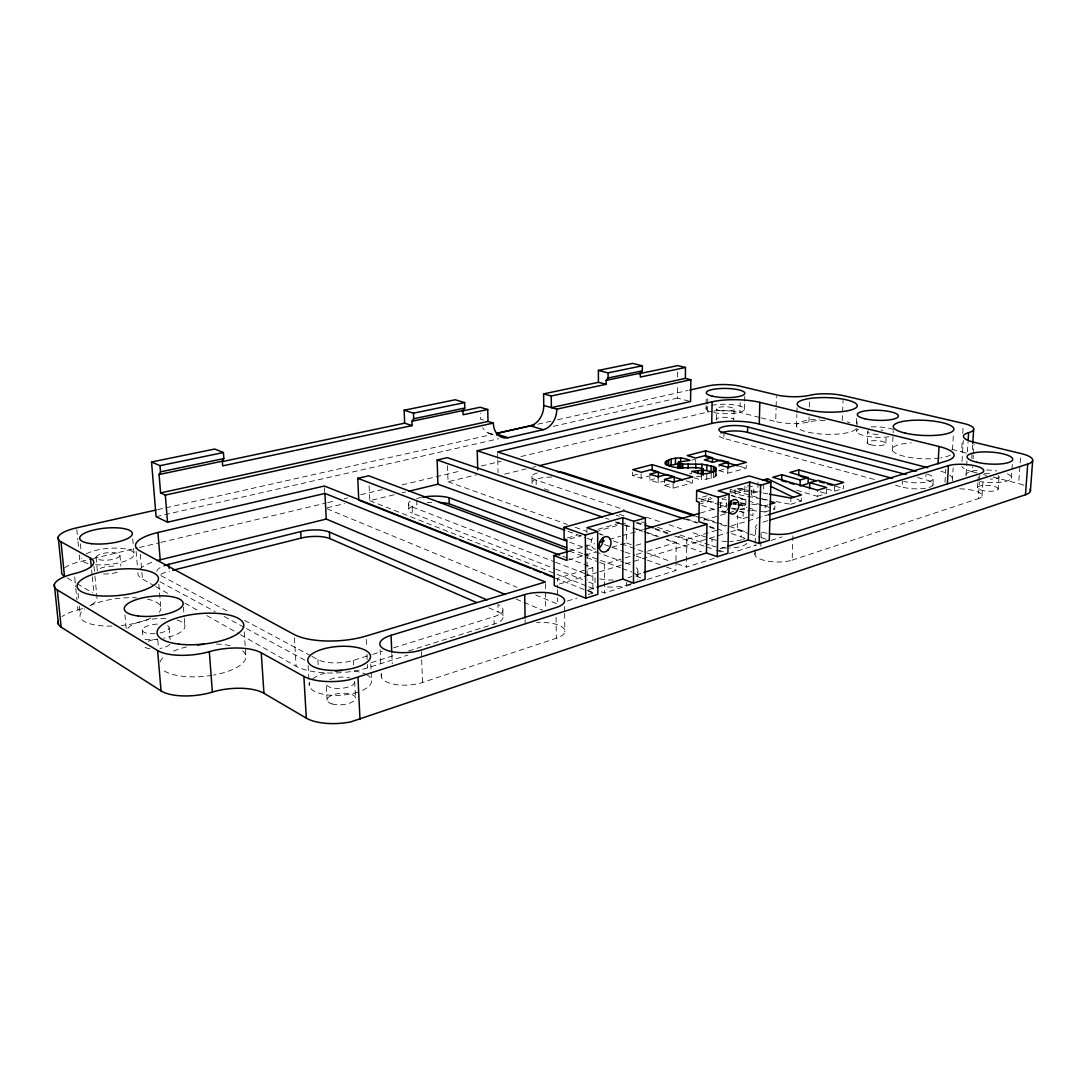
<?xml version="1.0" encoding="UTF-8"?>
<svg xmlns="http://www.w3.org/2000/svg" width="1087" height="1087" viewBox="0 0 1087 1087"><rect width="100%" height="100%" fill="white"/><g stroke="black" fill="none" stroke-linecap="round" stroke-linejoin="round"><path stroke-width="0.75" stroke-dasharray="5 3.75" d="M631.262 544.669L626.479 542.957L626.506 522.861L599.059 530.66M607.579 586.953A22.148 7.636 0 0 0 626.628 585.091L626.628 582.279M651.059 475.576L641.113 478.198L632.661 475.549L632.675 469.679M637.879 576.966L637.906 570.036M641.113 478.198L641.14 473.769M665.298 480.794L658.151 482.723L649.768 480.101L649.781 477.139M658.151 482.723L658.192 476.758M692.65 479.843L692.609 482.832L673.111 488.158L664.347 485.413L664.402 479.435M673.111 488.158L673.166 482.139M689.09 401.13L677.337 398.114L677.473 385.111M677.554 376.985L677.622 370.49M647.295 579.466L675.897 570.43L675.978 562.224M675.992 560.579L676.196 542.522L666.562 539.193M714.322 558.297L686.44 567.101L686.794 539.315L675.543 535.483M691.536 470.753L691.495 473.687L688.098 473.728M695.653 462.383L695.694 459.502M716.075 474.109L716.116 475.97L713.48 477.669L701.536 480.06L701.631 474.136M706.061 408.712L706.115 405.519M706.142 403.929L706.265 395.953M520.945 456.554L707.583 412.068L707.678 405.546M707.705 403.916L707.814 397.38M706.754 479.381L706.863 473.456M698.493 504.395L708.602 501.515L708.71 495.359M711.143 478.429L711.238 472.505M716.306 546.951A20.87 6.712 1.3 0 1 711.931 545.796L712.053 539.179L689.661 531.665M713.48 477.669L713.575 471.758M715.137 476.853L715.232 470.956M716.292 419.405L716.469 408.821M716.116 475.97L716.224 470.087M746.28 465.277L746.212 468.184L727.787 473.212L718.983 470.63L719.091 464.801M874.288 479.462L723.901 438.374L724.01 432.884M726.578 507.52L726.7 501.297M727.787 473.212L727.896 467.356M730.179 492.329L730.233 489.286L766.96 500.387M734.024 409.025L733.807 419.609A8.764 2.215 0.9 0 0 723.806 417.299A8.764 2.215 0.9 0 0 716.605 419.976M761.185 498.824L734.948 494.001L735.07 487.914L749.853 490.604M730.749 531.815L737.231 529.845L737.543 515.197M759.46 417.422L739.962 412.435L740.165 402.638M744.459 538.228A20.87 6.712 1.3 0 0 741.076 536.801L741.225 530.266L728.385 526.108M744.459 409.133L744.609 402.747M744.636 401.157L744.744 396.375M736.687 516.515L743.046 518.54L743.195 512.208L750.261 510.116M744.812 491.188L744.948 485.128L753.848 486.854L753.699 492.927L744.812 491.188L734.948 494.001M737.706 504.871L745.777 505.808L745.927 499.599L731.103 495.224M751.389 495.224L751.579 487.316M754.921 554.519L755.166 544.9M755.207 543.283L755.614 527.236M757.924 487.438L758.074 481.432M760.791 546.326L761.226 529.396M763.767 484.041L763.604 490.074L759.365 491.297M751.633 510.414L765.003 511.963L765.18 505.7L768.427 504.735M825.074 420.411A23.832 6.046 1.8 0 0 808.905 421.96A23.289 5.829 1.5 0 1 775.71 421.566L776.091 408.236M776.132 406.565L776.417 396.578M765.003 511.963L774.759 509.042L774.854 505.917M775.941 501.555L790.711 504.273L790.901 498.077M755.492 552.726A21.4 6.998 2 0 0 766.335 560.865A21.4 6.998 2 0 0 792.151 560.158L792.926 535.877M796.499 426.226L796.88 414.487M796.934 412.802L797.084 407.774M790.711 504.273L801.241 501.107L801.35 498.036M808.905 421.96L809.081 416.946M809.421 406.946L809.652 400.261M796.54 490.251L817.315 496.297L817.533 490.183M817.315 496.297L826.433 493.566L826.609 489.001M826.799 488.973L834.463 491.161L834.707 485.101M842.262 420.669L843.064 400.627M834.463 491.161L843.417 488.484L843.539 485.468M856.339 423.563L856.556 418.522M856.692 431.756L856.828 428.414M856.896 426.743L857.263 418.373M867.236 443.007L867.739 431.892M885.837 443.238L886.136 436.879M892.305 450.249L893.269 430.642M925.499 488.267A19.104 5.367 2.9 0 1 902.074 487.058L902.387 481.038M929.072 487.438A19.104 5.367 2.9 0 0 925.73 479.747L926.07 473.796M932.931 485.047L933.271 479.041M944.956 482.248L945.731 469.217M952.497 449.814L953.381 435.017M952.375 480.712L953.15 467.79M966.384 453.211A25.748 6.807 3 0 0 961.601 451.744L962.321 440.072M962.742 433.387L963.245 425.044M962.022 461.418L963.313 440.425M967.43 451.907L968.041 442.287M966.126 474.272L966.954 461.051M971.778 458.483L972.648 444.963M977.077 472.967L972.267 471.744L972.58 466.839M973.11 458.66L973.313 455.385M973.422 453.755L974.047 443.944M977.539 487.384L977.838 482.859M977.933 481.351L978.218 476.826M792.151 560.158L978.314 498.661L979.401 482.003M979.509 480.345L979.835 475.345M982.009 496.175L983.001 481.242M998.165 489.204A10.394 2.894 3.6 0 0 983.586 485.413A10.394 2.894 3.6 0 0 981.792 490.305A10.394 2.894 3.6 0 0 998.165 489.204L998.994 477.084M1011.345 478.144L1012.405 463.171M1023.94 485.25A27.691 7.691 3.8 0 0 1018.655 483.593L1020.584 456.839M381.673 674.117A26.034 10.245 -3 0 0 393.372 684.131A26.034 10.245 -3 0 0 422.517 682.473L556.299 638.259A24.335 9.104 -0.9 0 0 562.658 627.389A24.335 9.104 -0.9 0 0 536.543 622.62M345.544 672.282A50.709 19.145 -3.8 0 0 367.569 667.839L407.693 655.162M601.247 591.776L604.399 593.013L631.411 584.48M729.132 553.623L756.484 544.981M770.968 540.402L782.232 536.842M371.401 662.608L395.641 654.999M408.563 650.936L494.177 624.047A23.547 8.587 -1.8 0 0 498.077 611.872L497.914 604.603A23.574 8.506 -1.7 0 1 494.014 616.655L494.177 624.047M567.305 601.084L576.912 598.067M588.121 594.548L592.918 593.04L592.809 567.659L569.153 558.664M311.901 656.399L317.893 659.605A25.341 9.566 -3.8 0 0 353.248 660.38L371.047 654.85M372.664 654.347L382.379 651.33M393.698 647.811L494.014 616.655M588.841 589.643L595.309 587.619M635.963 574.955L642.376 572.958M720.219 548.677L724.893 547.223M559.153 584.086L597.999 572.251M599.616 571.762L623.911 564.37M625.528 563.868L708.085 538.731M709.702 538.228L729.132 532.317M763.02 522.14L767.857 520.659M592.809 567.659L557.427 578.338L557.522 587.999M599.589 562.4L604.331 564.18L623.49 558.405M625.093 557.93L634.672 555.036M636.275 554.56L645.855 551.666M647.444 551.191L676.196 542.522M686.794 539.315L717.923 529.94M731.306 525.891L768.468 514.694M743.046 518.54L750.112 516.42M636.072 545.334L642.512 543.418M568.555 560.009L595.907 551.951M611.995 547.223L626.479 542.957M703.642 520.252L727.38 513.268M728.956 512.806L733.711 511.406M740.043 509.545L747.951 507.221M568.596 551.272L594.63 543.717M609.277 539.465L620.663 536.163M622.294 535.687L643.45 529.559M700.408 513.037L726.442 505.496M732.951 503.607L736.212 502.656M753.699 492.927L757.938 491.704M567.36 537.956L577.048 535.212M598.027 529.274L620.636 522.874M701.264 500.02L710.789 497.316M729.839 491.922L747.312 486.976M569.996 538.921L581.3 535.714M700.775 501.759L711.876 498.607M730.94 493.185L746.81 488.674M707.257 495.767L698.574 498.213L719.295 504.708M664.347 485.413L670 483.892M718.983 470.63L728.344 468.103M649.768 480.101L658.342 477.818M632.661 475.549L637.525 474.285M691.74 460.114L694.81 459.312M504.681 474.149L526.054 468.932M532.616 467.315L535.905 466.513M327.119 507.806L344.538 503.621M369.118 485.74L369.784 500.672L395.736 494.395M402.231 492.819L405.478 492.031M447.545 465.671L448.034 481.745L476.269 474.91M64.622 567.862A31.944 9.932 -5.8 0 1 79.949 561.666L91.512 558.922M93.156 558.528L137.75 547.889M139.408 547.495L159.218 542.78M160.876 542.386L326.046 503.009M327.69 502.615L335.951 500.645M344.212 498.688L347.514 497.9M360.735 494.748L382.203 489.626M402.013 484.911L461.486 470.725M481.296 466.01L501.121 461.282M156.107 516.678L498.62 438.768M553.229 426.349L677.337 398.114M157.629 509.667L164.232 508.172M165.89 507.806L493.131 434.257M537.766 424.215L550.987 421.253M557.59 419.759L688.166 390.41M701.373 476.12L692.297 477.275M741.076 499.042L745.927 499.599M733.385 502.058L738.413 502.642M740.084 502.833L750.112 503.974M751.796 504.164L765.18 505.7M708.602 501.515L726.388 503.566M732.855 504.314L736.089 504.681M731.592 508.105L738.277 508.879M739.948 509.069L749.962 510.224M751.497 490.903L761.348 492.696M762.992 492.995L767.911 493.892M762.829 499.137L767.748 500.034M951.791 449.339L961.601 451.744M761.09 417.829L775.71 421.566M983.463 474.611L986.67 475.427M993.07 477.057L1018.655 483.593M917.564 477.573L925.73 479.747M895.539 485.264L902.074 487.058M835.427 486.215L843.417 488.484M739.975 504.164L745.777 505.808M739.703 466.323L746.212 468.184M820.305 491.8L826.433 493.566M693.846 477.736L701.536 480.06M686.128 480.848L692.609 482.832M731.714 495.862L774.759 509.042M483.47 420.071L480.454 419.147L480.305 413.196M740.79 503.091L746.687 504.925M721.972 498.593L726.469 499.979M733.97 502.303L736.972 503.227M731.864 502.683L736.415 504.096M737.924 504.572L747.027 507.398M748.549 507.86L753.101 509.273L752.938 515.578L748.399 514.151M720.885 505.21L730.45 508.213M732.04 508.702L743.195 512.208M739.309 511.298L746.878 513.675M488.049 432.898L497.697 435.928M722.814 511.203L727.651 512.738M701.672 505.401L719.173 510.958M720.763 511.474L727.135 513.485M701.088 517.235L715.545 521.937M717.148 522.453L726.768 525.578M695.843 516.393L726.456 526.353M737.231 529.845L748.454 533.5M750.057 534.016L759.677 537.155M761.28 537.671L766.09 539.234M686.563 518.879L697.786 522.575M709.009 526.257L715.423 528.364M717.026 528.893L725.043 531.529M731.456 533.635L741.076 536.801M684.226 518.852L697.066 523.064M709.893 527.29L716.319 529.41M537.413 472.899A18.628 5.34 -0.7 0 0 536.136 480.114L624.087 509.654M646.48 517.167L660.869 522.005M668.872 524.681L681.658 528.975M544.207 488.81L548.989 490.441M619.277 514.314L625.677 516.488M641.643 521.909L646.439 523.54M657.621 527.344L673.6 532.766M679.986 534.94L711.931 545.796M616.071 515.197L619.291 516.298M636.968 522.331L643.395 524.518M654.646 528.35L669.116 533.296M718.643 550.185L724.812 552.291M636.085 522.888L642.499 525.089M655.325 529.464L668.165 533.853M674.579 536.04L705.069 546.448M706.672 547.006L714.689 549.737M716.292 550.294L724.309 553.025M605.595 518.146L608.802 519.26M616.832 522.018L634.482 528.119M636.085 528.676L645.705 531.991M647.308 532.548L658.545 536.421M615.201 521.991L631.167 527.521M632.77 528.065L642.349 531.38M643.939 531.923L658.314 536.896M666.304 539.655L701.441 551.802M600.078 534.043L603.258 535.171M448.034 481.745L567.237 524.423M575.186 527.263L586.314 531.244M613.326 540.918L645.121 552.305M646.711 552.875L670.543 561.408M676.902 563.691L686.44 567.101M568.012 531.339L585.458 537.657M587.048 538.242L594.983 541.109M604.494 544.56L610.84 546.856M612.429 547.44L623.53 551.462M625.12 552.033L634.645 555.484M636.235 556.068L645.746 559.506M647.336 560.09L664.782 566.409M666.372 566.993L675.897 570.43M569.833 542.277L585.716 548.133M587.306 548.731L623.856 562.21M625.446 562.808L633.381 565.729M569.887 548.908L582.578 553.65M584.167 554.248L620.663 567.876M622.253 568.474L631.778 572.02M569.534 551.136L585.349 557.06M586.939 557.658L598.013 561.816M635.895 576.028L645.067 579.466M562.835 556.272L567.577 558.066M410.247 501.121A19.648 5.87 -2 0 0 412.136 506.909L554.044 561.68M555.62 562.292L585.567 573.854M587.143 574.452L595.037 577.496L595.065 584.507L588.76 582.034M412.136 506.909L412.367 513.159L554.112 568.515M555.688 569.126L582.455 579.575M369.784 500.672L587.075 586.206M588.651 586.817L594.956 589.303M587.225 590.146L593.312 592.551M555.212 578.08L586.64 590.54M588.203 591.165L592.918 593.04M327.105 508.838L516.923 587.252M535.742 595.024L557.699 604.1L557.631 597.66M516.162 599.086L522.385 601.709M523.948 602.375L542.63 610.242M488.81 607.837L498.077 611.872M796.825 498.974L801.241 501.107M160.89 575.621L229.67 612.416M244.616 620.405L310.406 655.61M159.966 581.762L215.24 611.655M224.207 616.506L245.118 627.81M246.613 628.626L306.371 660.95M137.967 572.645A41.415 13.234 -5 0 0 142.465 579.072L154.177 585.716M155.645 586.545L168.811 594.018M184.912 603.149L199.546 611.451M206.856 615.609L239.058 633.87M240.512 634.699L296.126 666.249A50.709 19.145 -3.8 0 0 342.16 672.595M67.299 577.985L75.696 582.904M77.095 583.733L92.504 592.768M74.677 576.925L75.655 586.817M75.818 588.475L76.973 600.01M77.625 606.6L77.951 609.902A34.635 11.644 -6.4 0 0 62.013 616.614M80.397 543.84L81.009 550.199M76.797 529.559L77.788 539.695M77.965 541.394L78.617 548.147M79.283 554.913L79.949 561.666M78.087 593.176L78.74 599.752M79.392 606.315L80.193 614.522M91.634 569.955L92.123 575.009M92.286 576.708L93.903 593.584M96.05 557.183L97.341 570.852A12.011 3.764 -5.7 0 1 115.915 566.327M93.971 566.354L94.746 574.466M94.909 576.096L97.069 598.828A33.819 10.965 -6.5 0 1 88.577 606.22M124.923 614.671L126.405 631.044M119.964 555.579A12.039 3.682 -5.6 0 1 101.363 560.077A12.039 3.682 -5.6 0 1 102.667 553.568A12.039 3.682 -5.6 0 1 119.964 555.579L120.915 566.191M136.106 551.354L137.397 566.096M142.37 629.862L143.117 638.286M132.723 538.826L133.416 546.734M133.552 548.31L134.109 554.642M140.318 554.275L141.758 570.811M141.894 572.455L142.465 579.072M158.824 584.222L160.876 608.652M157.792 640.175L158.498 648.477M169.151 627.851L170.115 639.618M183.418 607.117L184.192 616.9M184.328 618.53L184.967 626.669M244.208 631.955L245.907 656.67M294.441 637.879L296.126 666.249M308.11 665.57L309.238 685.272M317.893 659.605L318.233 665.842M327.105 700.15L326.222 683.886A14.294 5.625 -4 0 0 343.125 688.139A14.294 5.625 -4 0 0 353.968 680.163M324.456 487.601L324.7 492.357M354.688 681.549L355.49 697.786M353.248 660.38L353.479 665.067M370.762 663.844L371.509 680.177M366.251 639.387L366.632 647.757M366.944 654.456L367.338 662.812M367.406 664.497L367.569 667.839M380.137 649.727L380.885 666.644M381.184 673.424L381.333 676.807M391.823 653.695L392.244 663.736M408.563 504.164L408.794 510.387M416.715 500.129L416.878 504.748A19.62 5.924 -2 0 0 412.367 513.159M421.403 651.697L421.634 658.165M421.688 659.795L422.517 682.473M502.846 610.704L502.996 618.041M497.642 453.51L497.737 458.279M497.778 459.869L498.05 472.587M525.116 619.685L525.184 623.028M531.951 476.242L532.046 482.18M536.136 480.114L536.19 484.598M545.375 583.624L545.701 608.272M557.549 589.602L557.617 596.043M556.068 617.28L556.299 638.259M564.601 606.56L564.642 611.628M564.669 613.326L564.846 631.9M586.898 529.423L586.912 532.793M586.98 544.601L587.17 580.023M604.331 564.18L604.399 593.013M82.585 608.557A33.819 10.965 -6.5 0 1 77.951 609.902M707.583 412.068A23.112 5.802 0.9 0 1 712.298 411.226M713.602 411.063A23.112 5.802 0.9 0 1 739.962 412.435M972.267 471.744A26.455 7.066 3.4 0 1 961.9 466.486M117.165 572.183A12.011 3.764 -5.7 0 1 102.558 573.787M169.817 644.278A13.424 4.783 -6 0 1 159.979 648.45M149.843 648.749A13.424 4.783 -6 0 1 143.701 645.026M148.077 641.303A13.424 4.783 -6 0 1 157.642 639.183A29.444 10.259 -5.9 0 1 143.892 639.523M998.124 475.59A10.408 2.826 3.5 0 1 990.271 479.109M984.442 473.375A10.408 2.826 3.5 0 1 989.727 473.456M1007.404 473.81A22.773 6.196 3.5 0 1 1006.535 481.147A22.773 6.196 3.5 0 1 980.406 481.582M966.207 475.889A22.773 6.196 3.5 0 1 979.509 470.073M986.588 469.978A22.773 6.196 3.5 0 1 996.711 470.929M877.956 434.433A9.362 2.391 2.2 0 1 869.423 433.115A9.362 2.391 2.2 0 1 868.554 430.71M880.905 429.976A9.362 2.391 2.2 0 1 882.984 430.384M889.071 436.743A20.49 5.218 2.2 0 1 864.029 435.615A20.49 5.218 2.2 0 1 858.54 429.175M871.203 426.851A20.49 5.218 2.2 0 1 893.636 429.596M711.618 405.437A19.199 4.742 0.9 0 1 738.372 405.696A19.199 4.742 0.9 0 1 739.663 412.313A19.199 4.742 0.9 0 1 712.977 412.449M708.656 411.117A19.199 4.742 0.9 0 1 708.602 406.375M366.265 674.497A31.265 12.31 -4 0 1 359.484 691.563M357.813 692.134A31.265 12.31 -4 0 1 322.771 694.158A31.265 12.31 -4 0 1 309.985 682.025M312.784 678.845A31.265 12.31 -4 0 1 326.385 672.744M354.28 671.059A31.265 12.31 -4 0 1 365.083 673.926M329.891 679.606A14.294 5.625 -4 0 1 349.905 677.975M177.113 620.066A29.444 10.259 -5.9 0 1 163.702 638.205M127.858 628.272A29.444 10.259 -5.9 0 1 168.675 618.625M167.615 625.623A13.465 4.688 -5.9 0 1 158.688 633.218M155.183 633.653A13.465 4.688 -5.9 0 1 142.465 629.482A13.465 4.688 -5.9 0 1 158.661 624.033M86.376 553.799A26.333 8.057 -5.6 0 1 122.328 548.473A26.333 8.057 -5.6 0 1 130.182 558.813A26.333 8.057 -5.6 0 1 94.623 564.656M87.993 563.528A26.333 8.057 -5.6 0 1 81.783 558.134M598.638 533.69A7.962 5.652 -70.2 0 1 601.301 534.886M595.594 549.152A7.962 5.652 -70.2 0 1 591.192 544.125A7.962 5.652 -70.2 0 1 594.1 535.742M631.737 583.515A26.034 8.954 0 0 1 626.628 585.091M633.368 572.618A26.034 8.954 0 0 1 637.553 579.303M427.245 502.697A23.126 6.998 -2 0 1 431.675 502.343M613.408 580.037A22.175 7.555 0 0 1 599.44 578.8M636.466 567.781A26.061 8.859 0 0 1 635.487 574.561M631.751 576.518A26.061 8.859 0 0 1 628.014 577.727M416.661 498.58A23.153 6.916 -1.9 0 1 421.484 497.37M160.903 574.357A22.555 7.296 -5.1 0 1 169.409 571.137M156.841 571.341A22.582 7.215 -5 0 1 162.71 566.313M139.951 569.072A41.415 13.234 -5 0 1 154.218 561.49M746.918 543.337A20.87 6.712 1.3 0 1 729.635 548.038M726.877 548.052A20.87 6.712 1.3 0 1 721.415 547.726M532.209 483.593A18.615 5.394 -0.7 0 1 552.169 477.111M745.098 538.337A20.898 6.631 1.3 0 1 743.046 539.261M741.837 539.682A20.898 6.631 1.3 0 1 729.771 541.408M727.013 541.408A20.898 6.631 1.3 0 1 721.537 541.095M716.428 540.334A20.898 6.631 1.3 0 1 712.053 539.179M741.225 530.266A20.898 6.631 1.3 0 1 744.609 531.679M723.901 438.374A17.025 4.457 1 0 1 719.336 433.998M927.32 474.149A19.118 5.299 2.9 0 1 929.344 481.432A19.118 5.299 2.9 0 1 903.732 481.378M940.676 471.106A38.249 10.612 2.9 0 1 944.657 472.519M949.658 475.128A38.249 10.612 2.9 0 1 952.307 477.927M766.987 533.296A21.509 6.712 1.8 0 1 762.395 532.141M756.511 529.002A21.509 6.712 1.8 0 1 758.155 523.948M959.767 488.824A19.593 5.557 3.5 0 1 979.346 492.56A19.593 5.557 3.5 0 1 978.314 498.661M242.605 650.868A43.263 15.979 -5.6 0 1 213.636 675.041M212.047 675.312A43.263 15.979 -5.6 0 1 161.501 668.491M160.088 661.997A43.263 15.979 -5.6 0 1 165.007 655.95M173.54 651.14A43.263 15.979 -5.6 0 1 186.855 646.874M216.422 644.034A43.263 15.979 -5.6 0 1 230.757 645.814M147.533 599.168A40.627 13.628 -6.1 0 1 159.069 612.348M150.767 618.123A40.627 13.628 -6.1 0 1 121.187 625.528M111.988 626.085A40.627 13.628 -6.1 0 1 84.569 608.978M89.841 605.826A40.627 13.628 -6.1 0 1 136.527 597.809M950.283 455.032A30.232 7.935 2.8 0 1 940.663 457.912M939.372 458.103A30.232 7.935 2.8 0 1 895.688 453.306A30.232 7.935 2.8 0 1 911.151 442.898M855.836 428.903A29.933 7.595 1.8 0 1 825.074 434.257A29.933 7.595 1.8 0 1 796.581 426.512A29.933 7.595 1.8 0 1 819.734 419.093M847.194 421.851A29.933 7.595 1.8 0 1 849.803 422.653M491.569 433.876A18.275 13.968 -73.4 0 1 482.614 427.599M726.768 510.741A7.46 4.959 -72.5 0 1 720.654 508.403A7.46 4.959 -72.5 0 1 723.045 498.865M724.336 497.792A7.46 4.959 -72.5 0 1 725.695 497.167M331.929 703.9A14.24 5.734 -4.1 0 0 355.245 699.294A14.24 5.734 -4.1 0 0 336.725 693.846A14.24 5.734 -4.1 0 0 331.929 703.9M870.633 444.8A9.348 2.432 2.3 0 0 885.756 443.876A9.348 2.432 2.3 0 0 873.228 440.724A9.348 2.432 2.3 0 0 870.633 444.8M719.146 410.41A8.778 2.174 0.9 0 0 733.766 409.582A8.778 2.174 0.9 0 0 722.841 406.81A8.778 2.174 0.9 0 0 719.146 410.41"/><path stroke-width="1.5" d="M553.949 555.511L566.952 560.484L566.762 539.845L564.139 538.88L564.031 527.358L623.87 510.741L645.393 517.983L645.067 579.466L633.476 583.121L622.783 579.058L622.851 517.629L586.885 527.738L597.646 531.557L597.864 594.358L585.716 598.19L554.288 585.567L553.949 555.511L568.596 551.272M633.476 583.121L633.667 521.312L622.851 517.629M642.335 370.83L608.109 378.004L606.166 380.355L606.166 384.322L598.434 382.325L598.393 370.422L632.607 363.411L642.363 365.775L642.335 370.83L640.365 373.14L640.352 377.067L685.503 367.46L685.367 378.385L551.394 407.625L551.258 396.008L543.595 393.888L543.745 405.451A17.976 13.506 -74.1 0 1 530.211 425.805L496.881 433.292M658.342 477.818L658.382 471.921L651.086 469.693L641.14 472.288L632.675 469.679L652.173 464.638L652.132 470.467L682.894 479.856M665.557 464.543L665.584 461.649C672.771 457.111 682.31 456.88 689.973 460.399L678.696 462.084L678.139 468.402M666.739 465.1L666.779 460.752M668.654 459.923L668.6 465.698L679.321 463.592M671.127 464.923L671.182 459.162M674.253 482.737L674.307 476.785L666.779 474.489L658.192 476.758L649.809 474.177L658.382 471.921M675.448 464.04L675.503 458.293M678.492 467.478L678.206 462.6M678.628 467.872L678.696 462.084M679.647 467.967L679.688 463.605L678.533 463.13M680.625 462.002L680.679 457.681M681.005 468.266L681.06 463.904L679.688 463.605M682.718 468.429L682.772 464.067L681.06 463.904M688.098 468.443L688.153 464.081L701.93 464.231L713.48 466.513L716.184 468.239L716.224 470.087C709.363 474.788 699.797 474.842 692.378 471.378L701.468 470.236L703.099 468.742C690.965 465.467 676.141 471.296 665.203 463.578L665.584 461.649M685.367 378.385L690.843 379.716L690.558 401.511L477.234 450.738L477.709 469.774M695.762 468.388L695.829 464.013M728.018 546.245L748.291 539.926L759.12 543.486L769.297 540.28L770.9 482.288L749.147 475.943L696.658 490.522L696.509 501.365L699.186 502.208L698.887 521.651L706.93 524.287L706.468 552.97L643.98 572.455M697.854 473.81L697.895 470.861M701.4 474.652L701.468 470.236M701.862 468.592L701.93 464.231M702.732 474.163L702.8 469.747M703.004 474.625L703.099 468.742M703.262 475.128L703.357 469.244M728.344 468.103L728.453 462.301L719.091 464.801L727.896 467.356L746.348 462.383L705.64 450.833L705.558 456.513L738.073 465.847M713.48 466.513L713.385 472.369L706.795 470.603L706.89 464.774M539.193 465.712L711.74 423.454L712.107 401.81A34.213 8.424 1 0 1 759.813 402.339L939.032 446.499A38.412 10.163 2.7 0 1 946.206 461.078L768.468 514.694M711.047 471.568L711.143 465.725M712.379 462.029L712.447 457.709L705.123 455.602L695.707 458.062L687.201 455.589L705.64 450.833M715.083 471.758L715.164 467.356M716.129 471.174L716.184 468.239M717.257 556.693L718.344 497.235L729.092 494.177L727.896 553.337L717.257 556.693L706.468 552.97M906.123 474.53L747.53 432.368L747.666 426.933A17.039 4.402 1 0 0 723.67 426.675A17.039 4.402 1 0 0 724.01 432.884L892.563 478.389M748.291 539.926L749.677 481.976L760.615 485.21L770.9 482.288M927.85 467.709L759.269 424.025L759.813 402.339M759.12 543.486L760.615 485.21M767.449 481.758L767.531 478.769L762.802 480.101M800.222 479.951L800.032 485.943L808.049 483.606L808.252 477.628L800.222 479.951L781.879 474.72L781.702 480.658L786.281 481.976M798.673 475.821L798.863 469.924L843.661 482.451L834.707 485.101L817.832 480.332L809.788 482.669L809.584 488.702M938.027 463.918L939.032 446.499M947.375 483.688L948.448 465.63A19.688 5.326 3.3 0 1 975.868 466.038A19.688 5.326 3.3 0 1 979.944 473.674L793.034 532.63A21.509 6.712 1.8 0 1 769.582 533.744M968.137 440.67L968.639 432.653A25.884 6.44 2.8 0 0 963.354 423.387L843.267 395.614A23.941 5.72 1.7 0 0 809.815 395.26A23.411 5.517 1.3 0 1 776.458 394.907L740.532 386.293A23.221 5.489 0.8 0 0 708.004 385.953L689.824 390.043M972.743 443.265L973.612 429.745M58.141 621.384A34.635 11.644 -6.4 0 0 61.144 627.104L161.039 690.884A37.474 14.226 -6 0 0 212.373 692.079A38.507 15.218 -5.7 0 1 263.937 693.289L306.303 718.14A38.303 15.598 -4.2 0 0 350.897 721.85L1025.476 494.748L1027.731 464.054A27.841 7.283 3.5 0 0 1020.829 453.496L974.142 442.3A26.604 6.685 3.2 0 1 968.639 432.653M1030.381 491.256L1032.65 460.752M690.843 379.716L556.775 409.147A18.126 13.533 -74 0 1 543.174 429.691L508.159 437.681A18.438 13.995 -73.4 0 1 493.321 423.088L165.319 495.088L160.591 492.914L159.082 474.516L160.496 471.853L159.993 465.671L151.541 461.989L156.107 516.678L167.534 522.208L324.374 486.011L554.275 577.088M412.068 425.601L404.636 423.169L404.16 410.234L413.468 413.182L413.671 418.767L411.905 421.267L412.068 425.601L222.658 465.861L222.332 461.201L223.84 458.565L223.419 452.545L214.723 449.04L151.541 461.989M493.321 423.088L488.009 421.457L487.737 409.514L463.089 414.745L462.98 410.506L464.788 408.046L464.638 402.584L455.208 399.771L404.16 410.234M155.971 510.034L76.633 527.861A32.134 9.416 -5.5 0 0 61.008 541.788L90.506 558.134A34.037 10.394 -6.1 0 1 74.351 573.623A34.866 11.06 -6 0 0 57.339 589.969L157.615 650.542A37.746 13.52 -5.6 0 0 209.329 651.656A38.792 14.484 -5.4 0 1 261.26 652.784L303.871 676.399A38.588 14.838 -4 0 0 348.805 679.918L1027.731 464.054M596.926 587.116L622.783 579.058M391.062 635.311L524.695 594.589A24.471 8.723 -0.9 0 1 558.99 595.309A24.471 8.723 -0.9 0 1 555.96 607.592L421.335 650.067A26.183 9.837 -2.9 0 1 384.662 649.374A26.183 9.837 -2.9 0 1 391.062 635.311L391.755 652.023M769.474 520.17L948.448 465.63M770.058 504.246L774.936 502.805L770.153 501.352M645.732 542.467L706.93 524.287M599.508 542.304L604.399 540.878M645.08 529.084L698.778 513.512M728.073 505.02L731.32 504.069M564.031 527.358L585.349 535.062L597.646 531.557M633.667 521.312L645.393 517.983M781.879 474.72L772.748 477.288L817.533 490.183L826.663 487.479L809.788 482.669M798.863 469.924L789.909 472.451L808.252 477.628M749.677 481.976L718.167 490.835L729.092 494.177M674.307 476.785L664.402 479.435L673.166 482.139L692.691 476.867L652.173 464.638M712.447 457.709L704.335 459.842L712.773 462.288L720.885 460.127L728.453 462.301M172.697 570.308L301.072 538.092A21.02 6.617 -3.4 0 1 329.782 538.581L476.459 602.456M164.083 565.756A22.582 7.215 -5 0 1 168.852 564.302L300.691 531.597A21.033 6.549 -3.4 0 1 329.443 532.073L487.003 599.902M157.153 560.607A41.415 13.234 -5 0 1 160.21 559.805L326.263 519.056L505.265 594.494M408.712 491.256L437.912 484.191L564.832 530.184M712.107 401.81L497.601 451.92L694.226 515.863M157.941 532.494L324.918 493.416L545.348 581.98L366.088 636.044A50.994 18.37 -3.6 0 1 294.237 634.55L140.033 550.973A41.632 12.691 -4.8 0 1 157.941 532.494L160.21 559.805M456.214 538.826L358.778 500.183L357.759 478.307L368.683 475.793L566.381 549.954M437.912 484.191L437.137 459.991L447.3 457.641L612.851 514.11M496.446 433.509L534.451 424.963M160.591 492.914L488.009 421.457M551.258 396.008L606.166 384.322M222.346 461.595L404.636 423.169M462.124 411.049L480.169 407.258L487.737 409.514M543.595 393.888L598.434 382.325M639.02 373.765L677.677 365.612L685.503 367.46M160.496 471.853L223.84 458.565M413.671 418.767L464.788 408.046M159.082 474.516L222.332 461.201M411.905 421.267L462.98 410.506M606.166 380.355L640.365 373.14M159.993 465.671L223.419 452.545M413.468 413.182L464.638 402.584M598.393 370.422L608.095 372.868L642.363 365.775M682.772 464.067L688.153 464.081M703.493 470.236L706.795 470.603M769.555 494.191L790.901 498.077L801.445 494.952L767.531 478.769M747.666 426.933L916.246 471.214M800.277 476.269L805.073 477.628M808.266 478.538L816.255 480.794M819.449 481.704L824.245 483.049M827.438 483.96L832.234 485.318M543.745 405.451L556.775 409.147M789.339 482.859L793.918 484.177M530.211 425.805L543.174 429.691M696.658 490.522L718.344 497.235M496.895 434.148L508.159 437.681M694.675 515.156L564.669 472.94A18.628 5.34 -0.7 0 0 556.802 471.473M477.234 450.738L684.226 518.852M644.999 525.062L653.042 527.806M437.137 459.991L602.388 517.045M422.802 497.126A23.153 6.916 -1.9 0 1 449.094 497.697L566.653 541.095M439.066 502.371A23.126 6.998 -2 0 1 449.271 503.852L566.707 547.726M357.759 478.307L559.683 555.077M459.353 540.062L530.062 568.107M533.214 569.357L541.068 572.469M544.207 573.719L553.636 577.455M770.316 486.174L793.877 497.561M57.339 589.969L61.144 627.104M54.35 584.534L58.467 624.414M61.008 541.788L64.486 576.341A31.944 9.932 -5.8 0 1 61.701 571.463L58.222 537.168M90.506 558.134L91.308 566.572M157.615 650.542L161.039 690.884M165.319 495.088L167.534 522.208M168.852 564.302L169.178 568.406M209.329 651.656L212.373 692.079M261.26 652.784L263.937 693.289M300.691 531.597L301.072 538.092M303.871 676.399L306.303 718.14M329.443 532.073L329.782 538.581M324.918 493.416L326.263 519.056M357.976 677.622L359.987 719.445M449.094 497.697L449.271 503.852M524.695 594.589L525.089 618.014M585.349 535.062L585.716 598.19M608.095 372.868L608.109 378.004M1030.028 489.218A27.691 7.691 3.8 0 1 1025.476 494.748M335.543 671.046A31.265 12.31 -4 0 1 341.943 670.53M602.85 537.82A7.962 5.652 -70.2 0 1 598.679 548.256M729.16 504.545A7.5 4.959 -72.5 0 1 737.991 501.447A7.5 4.959 -72.5 0 1 734.377 513.567A7.5 4.959 -72.5 0 1 728.589 506.433M720.98 432.952A17.025 4.457 1 0 1 747.53 432.368M711.74 423.454A34.077 8.818 1 0 1 759.269 424.025M197.521 644.944A43.263 15.979 -5.6 0 1 203.812 644.292M730.627 500.985A7.46 4.959 -72.5 0 1 728.045 509.667M976.737 462.22A22.854 5.992 3.4 0 0 1012.636 459.842A22.854 5.992 3.4 0 0 980.379 452.056A22.854 5.992 3.4 0 0 976.737 462.22M864.98 418.794A20.558 5.041 2.1 0 0 898.161 416.797A20.558 5.041 2.1 0 0 870.442 410.342A20.558 5.041 2.1 0 0 864.98 418.794M712.257 396.157A19.253 4.579 0.8 0 0 744.282 394.364A19.253 4.579 0.8 0 0 720.178 388.548A19.253 4.579 0.8 0 0 712.257 396.157M91.58 543.69A26.441 7.799 -5.4 0 0 132.301 534.084A26.441 7.799 -5.4 0 0 94.148 529.926A26.441 7.799 -5.4 0 0 91.58 543.69M138.266 615.989A29.566 9.932 -5.6 0 0 183.16 603.856A29.566 9.932 -5.6 0 0 139.747 598.584A29.566 9.932 -5.6 0 0 138.266 615.989M318.668 668.614A31.401 11.943 -3.9 0 0 369.933 658.817A31.401 11.943 -3.9 0 0 328.817 647.662A31.401 11.943 -3.9 0 0 318.668 668.614M608.041 550.022A8.003 5.652 -70.2 0 0 608.054 536.883A8.003 5.652 -70.2 0 0 599.086 546.027A8.003 5.652 -70.2 0 0 608.041 550.022M178.866 644.115A43.521 15.34 -5.4 0 0 243.76 625.365A43.521 15.34 -5.4 0 0 178.594 617.457A43.521 15.34 -5.4 0 0 178.866 644.115M95.982 595.499A40.844 13.071 -5.8 0 0 158.417 579.33A40.844 13.071 -5.8 0 0 98.971 572.496A40.844 13.071 -5.8 0 0 95.982 595.499M807.831 409.894A30.056 7.269 1.7 0 0 856.773 406.973A30.056 7.269 1.7 0 0 816.989 397.76A30.056 7.269 1.7 0 0 807.831 409.894M905.294 433.142A30.354 7.595 2.6 0 0 953.679 430.085A30.354 7.595 2.6 0 0 911.803 420.356A30.354 7.595 2.6 0 0 905.294 433.142"/></g></svg>
